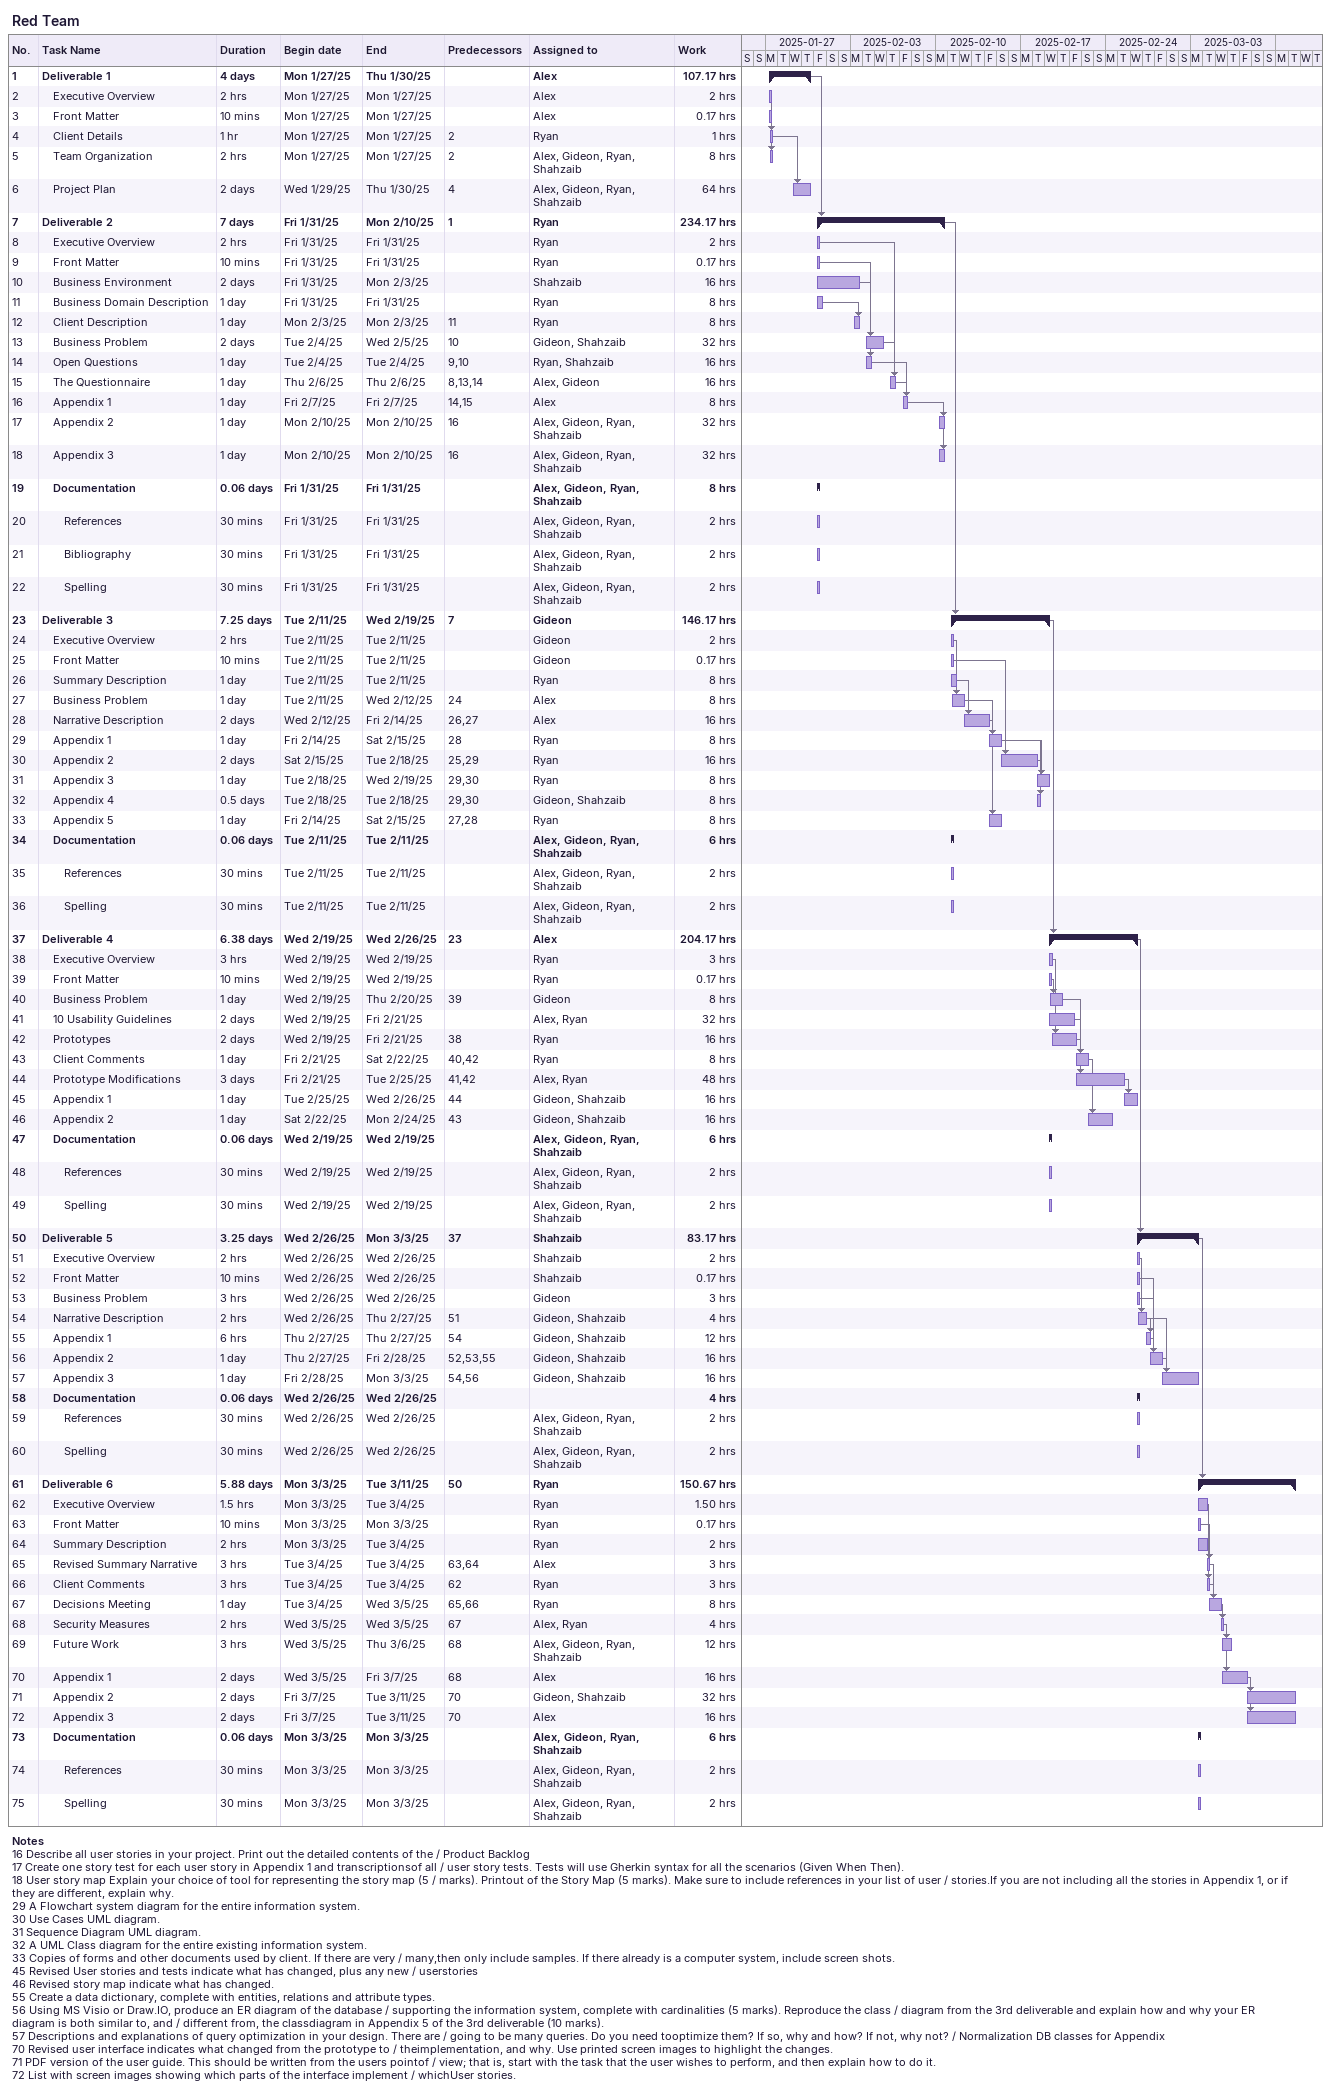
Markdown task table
Red Team

| ID | Level | Task | Duration | Start | Finish | Predecessors | Resources | Work (h) |
|---|---|---|---|---|---|---|---|---|
| 1 | 1 | **Deliverable 1** | 4d | 2025-01-27 | 2025-01-30 |  | Alex | 107.17 |
| 2 | 2 | Executive Overview | 2h | 2025-01-27 | 2025-01-27 |  | Alex | 2 |
| 3 | 2 | Front Matter | 10min | 2025-01-27 | 2025-01-27 |  | Alex | 0.17 |
| 4 | 2 | Client Details | 1h | 2025-01-27 | 2025-01-27 | 2 | Ryan | 1 |
| 5 | 2 | Team Organization | 2h | 2025-01-27 | 2025-01-27 | 2 | Alex, Gideon, Ryan, Shahzaib | 8 |
| 6 | 2 | Project Plan | 2d | 2025-01-29 | 2025-01-30 | 4 | Alex, Gideon, Ryan, Shahzaib | 64 |
| 7 | 1 | **Deliverable 2** | 7d | 2025-01-31 | 2025-02-10 | 1 | Ryan | 234.17 |
| 8 | 2 | Executive Overview | 2h | 2025-01-31 | 2025-01-31 |  | Ryan | 2 |
| 9 | 2 | Front Matter | 10min | 2025-01-31 | 2025-01-31 |  | Ryan | 0.17 |
| 10 | 2 | Business Environment | 2d | 2025-01-31 | 2025-02-03 |  | Shahzaib | 16 |
| 11 | 2 | Business Domain Description | 1d | 2025-01-31 | 2025-01-31 |  | Ryan | 8 |
| 12 | 2 | Client Description | 1d | 2025-02-03 | 2025-02-03 | 11 | Ryan | 8 |
| 13 | 2 | Business Problem | 2d | 2025-02-04 | 2025-02-05 | 10 | Gideon, Shahzaib | 32 |
| 14 | 2 | Open Questions | 1d | 2025-02-04 | 2025-02-04 | 9, 10 | Ryan, Shahzaib | 16 |
| 15 | 2 | The Questionnaire | 1d | 2025-02-06 | 2025-02-06 | 8, 13, 14 | Alex, Gideon | 16 |
| 16 | 2 | Appendix 1 | 1d | 2025-02-07 | 2025-02-07 | 14, 15 | Alex | 8 |
| 17 | 2 | Appendix 2 | 1d | 2025-02-10 | 2025-02-10 | 16 | Alex, Gideon, Ryan, Shahzaib | 32 |
| 18 | 2 | Appendix 3 | 1d | 2025-02-10 | 2025-02-10 | 16 | Alex, Gideon, Ryan, Shahzaib | 32 |
| 19 | 2 | **Documentation** | 0.06d | 2025-01-31 | 2025-01-31 |  | Alex, Gideon, Ryan, Shahzaib | 8 |
| 20 | 3 | References | 30min | 2025-01-31 | 2025-01-31 |  | Alex, Gideon, Ryan, Shahzaib | 2 |
| 21 | 3 | Bibliography | 30min | 2025-01-31 | 2025-01-31 |  | Alex, Gideon, Ryan, Shahzaib | 2 |
| 22 | 3 | Spelling | 30min | 2025-01-31 | 2025-01-31 |  | Alex, Gideon, Ryan, Shahzaib | 2 |
| 23 | 1 | **Deliverable 3** | 7.25d | 2025-02-11 | 2025-02-19 | 7 | Gideon | 146.17 |
| 24 | 2 | Executive Overview | 2h | 2025-02-11 | 2025-02-11 |  | Gideon | 2 |
| 25 | 2 | Front Matter | 10min | 2025-02-11 | 2025-02-11 |  | Gideon | 0.17 |
| 26 | 2 | Summary Description | 1d | 2025-02-11 | 2025-02-11 |  | Ryan | 8 |
| 27 | 2 | Business Problem | 1d | 2025-02-11 | 2025-02-12 | 24 | Alex | 8 |
| 28 | 2 | Narrative Description | 2d | 2025-02-12 | 2025-02-14 | 26, 27 | Alex | 16 |
| 29 | 2 | Appendix 1 | 1d | 2025-02-14 | 2025-02-15 | 28 | Ryan | 8 |
| 30 | 2 | Appendix 2 | 2d | 2025-02-15 | 2025-02-18 | 25, 29 | Ryan | 16 |
| 31 | 2 | Appendix 3 | 1d | 2025-02-18 | 2025-02-19 | 29, 30 | Ryan | 8 |
| 32 | 2 | Appendix 4 | 0.5d | 2025-02-18 | 2025-02-18 | 29, 30 | Gideon, Shahzaib | 8 |
| 33 | 2 | Appendix 5 | 1d | 2025-02-14 | 2025-02-15 | 27, 28 | Ryan | 8 |
| 34 | 2 | **Documentation** | 0.06d | 2025-02-11 | 2025-02-11 |  | Alex, Gideon, Ryan, Shahzaib | 6 |
| 35 | 3 | References | 30min | 2025-02-11 | 2025-02-11 |  | Alex, Gideon, Ryan, Shahzaib | 2 |
| 36 | 3 | Spelling | 30min | 2025-02-11 | 2025-02-11 |  | Alex, Gideon, Ryan, Shahzaib | 2 |
| 37 | 1 | **Deliverable 4** | 6.38d | 2025-02-19 | 2025-02-26 | 23 | Alex | 204.17 |
| 38 | 2 | Executive Overview | 3h | 2025-02-19 | 2025-02-19 |  | Ryan | 3 |
| 39 | 2 | Front Matter | 10min | 2025-02-19 | 2025-02-19 |  | Ryan | 0.17 |
| 40 | 2 | Business Problem | 1d | 2025-02-19 | 2025-02-20 | 39 | Gideon | 8 |
| 41 | 2 | 10 Usability Guidelines | 2d | 2025-02-19 | 2025-02-21 |  | Alex, Ryan | 32 |
| 42 | 2 | Prototypes | 2d | 2025-02-19 | 2025-02-21 | 38 | Ryan | 16 |
| 43 | 2 | Client Comments | 1d | 2025-02-21 | 2025-02-22 | 40, 42 | Ryan | 8 |
| 44 | 2 | Prototype Modifications | 3d | 2025-02-21 | 2025-02-25 | 41, 42 | Alex, Ryan | 48 |
| 45 | 2 | Appendix 1 | 1d | 2025-02-25 | 2025-02-26 | 44 | Gideon, Shahzaib | 16 |
| 46 | 2 | Appendix 2 | 1d | 2025-02-22 | 2025-02-24 | 43 | Gideon, Shahzaib | 16 |
| 47 | 2 | **Documentation** | 0.06d | 2025-02-19 | 2025-02-19 |  | Alex, Gideon, Ryan, Shahzaib | 6 |
| 48 | 3 | References | 30min | 2025-02-19 | 2025-02-19 |  | Alex, Gideon, Ryan, Shahzaib | 2 |
| 49 | 3 | Spelling | 30min | 2025-02-19 | 2025-02-19 |  | Alex, Gideon, Ryan, Shahzaib | 2 |
| 50 | 1 | **Deliverable 5** | 3.25d | 2025-02-26 | 2025-03-03 | 37 | Shahzaib | 83.17 |
| 51 | 2 | Executive Overview | 2h | 2025-02-26 | 2025-02-26 |  | Shahzaib | 2 |
| 52 | 2 | Front Matter | 10min | 2025-02-26 | 2025-02-26 |  | Shahzaib | 0.17 |
| 53 | 2 | Business Problem | 3h | 2025-02-26 | 2025-02-26 |  | Gideon | 3 |
| 54 | 2 | Narrative Description | 2h | 2025-02-26 | 2025-02-27 | 51 | Gideon, Shahzaib | 4 |
| 55 | 2 | Appendix 1 | 6h | 2025-02-27 | 2025-02-27 | 54 | Gideon, Shahzaib | 12 |
| 56 | 2 | Appendix 2 | 1d | 2025-02-27 | 2025-02-28 | 52, 53, 55 | Gideon, Shahzaib | 16 |
| 57 | 2 | Appendix 3 | 1d | 2025-02-28 | 2025-03-03 | 54, 56 | Gideon, Shahzaib | 16 |
| 58 | 2 | **Documentation** | 0.06d | 2025-02-26 | 2025-02-26 |  |  | 4 |
| 59 | 3 | References | 30min | 2025-02-26 | 2025-02-26 |  | Alex, Gideon, Ryan, Shahzaib | 2 |
| 60 | 3 | Spelling | 30min | 2025-02-26 | 2025-02-26 |  | Alex, Gideon, Ryan, Shahzaib | 2 |
| 61 | 1 | **Deliverable 6** | 5.88d | 2025-03-03 | 2025-03-11 | 50 | Ryan | 150.67 |
| 62 | 2 | Executive Overview | 1.5h | 2025-03-03 | 2025-03-04 |  | Ryan | 1.50 |
| 63 | 2 | Front Matter | 10min | 2025-03-03 | 2025-03-03 |  | Ryan | 0.17 |
| 64 | 2 | Summary Description | 2h | 2025-03-03 | 2025-03-04 |  | Ryan | 2 |
| 65 | 2 | Revised Summary Narrative | 3h | 2025-03-04 | 2025-03-04 | 63, 64 | Alex | 3 |
| 66 | 2 | Client Comments | 3h | 2025-03-04 | 2025-03-04 | 62 | Ryan | 3 |
| 67 | 2 | Decisions Meeting | 1d | 2025-03-04 | 2025-03-05 | 65, 66 | Ryan | 8 |
| 68 | 2 | Security Measures | 2h | 2025-03-05 | 2025-03-05 | 67 | Alex, Ryan | 4 |
| 69 | 2 | Future Work | 3h | 2025-03-05 | 2025-03-06 | 68 | Alex, Gideon, Ryan, Shahzaib | 12 |
| 70 | 2 | Appendix 1 | 2d | 2025-03-05 | 2025-03-07 | 68 | Alex | 16 |
| 71 | 2 | Appendix 2 | 2d | 2025-03-07 | 2025-03-11 | 70 | Gideon, Shahzaib | 32 |
| 72 | 2 | Appendix 3 | 2d | 2025-03-07 | 2025-03-11 | 70 | Alex | 16 |
| 73 | 2 | **Documentation** | 0.06d | 2025-03-03 | 2025-03-03 |  | Alex, Gideon, Ryan, Shahzaib | 6 |
| 74 | 3 | References | 30min | 2025-03-03 | 2025-03-03 |  | Alex, Gideon, Ryan, Shahzaib | 2 |
| 75 | 3 | Spelling | 30min | 2025-03-03 | 2025-03-03 |  | Alex, Gideon, Ryan, Shahzaib | 2 |

Notes
- 16: Describe all user stories in your project. Print out the detailed contents of the / Product Backlog
- 17: Create one story test for each user story in Appendix 1 and transcriptionsof all / user story tests. Tests will use Gherkin syntax for all the scenarios (Given When Then).
- 18: User story map Explain your choice of tool for representing the story map (5 / marks). Printout of the Story Map (5 marks). Make sure to include references in your list of user / stories.If you are not including all the stories in Appendix 1, or if they are different, explain why.
- 29: A Flowchart system diagram for the entire information system.
- 30: Use Cases UML diagram.
- 31: Sequence Diagram UML diagram.
- 32: A UML Class diagram for the entire existing information system.
- 33: Copies of forms and other documents used by client. If there are very / many,then only include samples. If there already is a computer system, include screen shots.
- 45: Revised User stories and tests indicate what has changed, plus any new / userstories
- 46: Revised story map indicate what has changed.
- 55: Create a data dictionary, complete with entities, relations and attribute types.
- 56: Using MS Visio or Draw.IO, produce an ER diagram of the database / supporting the information system, complete with cardinalities (5 marks). Reproduce the class / diagram from the 3rd deliverable and explain how and why your ER diagram is both similar to, and / different from, the classdiagram in Appendix 5 of the 3rd deliverable (10 marks).
- 57: Descriptions and explanations of query optimization in your design. There are / going to be many queries. Do you need tooptimize them? If so, why and how? If not, why not? / Normalization DB classes for Appendix
- 70: Revised user interface indicates what changed from the prototype to / theimplementation, and why. Use printed screen images to highlight the changes.
- 71: PDF version of the user guide. This should be written from the users pointof / view; that is, start with the task that the user wishes to perform, and then explain how to do it.
- 72: List with screen images showing which parts of the interface implement / whichUser stories.
